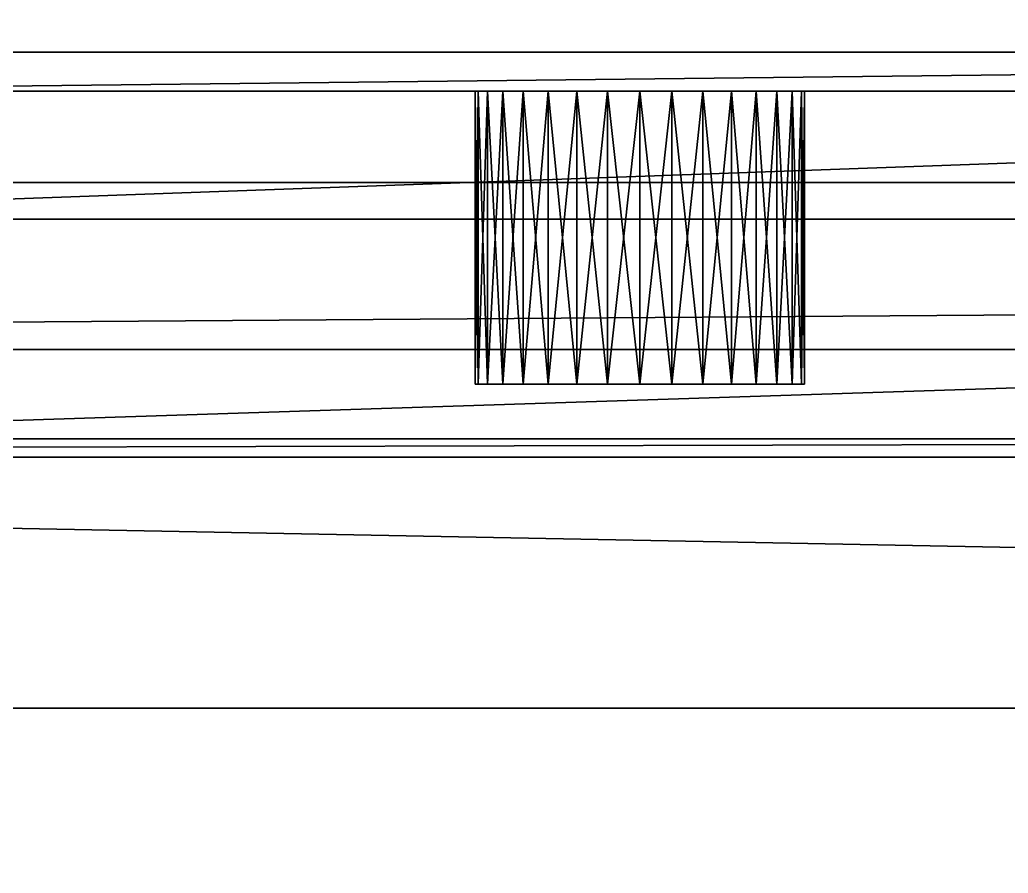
# Model space of a CAD drawing. Header units: millimetres. Extents: x -18 to 4450, y -985 to 970.
# Drawn here: x 1451.1 to 1505.1, y -898.7 to -852.1 of the extents above; entities that cross this region are included whole.
import ezdxf

# ---------------------------------------------------------------- set-up
doc = ezdxf.new("R2010")
doc.units = ezdxf.units.MM
for name, color, linetype in [('body__left_door_open_reference', 40, 'CONTINUOUS'), ('hard_top__left_front_window_rubber_seal', 250, 'CONTINUOUS'), ('hard_top__left_hardtop_front_window_center_track', 9, 'CONTINUOUS'), ('hard_top__left_hardtop_front_window_lower_inner_shadow', 151, 'CONTINUOUS'), ('hard_top__left_hardtop_front_window_upper_inner_shadow', 151, 'CONTINUOUS'), ('hard_top__left_roof_drip_rail_outer_shadow', 8, 'CONTINUOUS'), ('hard_top__left_roof_gutter_rivet_2', 9, 'CONTINUOUS')]:
    doc.layers.add(name, color=color, linetype=linetype)

msp = doc.modelspace()

# ---------------------------------------------------------------- linework, layer by layer
at = {"layer": 'body__left_door_open_reference'}
for points in [[(1194.700003, -875, 774.699986), (1194.700003, -875, 1595.299959), (1965.299964, -875, 1595.299959)], [(1194.700003, -875, 774.699986), (1965.299964, -875, 1595.299959), (1965.299964, -875, 774.699986)], [(1194.700003, -875, 774.699986), (1194.700003, -889.699996, 759.99999), (1965.299964, -889.699996, 759.99999)], [(1194.700003, -875, 774.699986), (1965.299964, -889.699996, 759.99999), (1965.299964, -875, 774.699986)], [(1194.700003, -875, 1595.299959), (1194.700003, -889.699996, 1610.000014), (1965.299964, -889.699996, 1610.000014)], [(1194.700003, -875, 1595.299959), (1965.299964, -889.699996, 1610.000014), (1965.299964, -875, 1595.299959)], [(1194.700003, -930.299997, 1610.000014), (1965.299964, -930.299997, 1610.000014), (1965.299964, -889.699996, 1610.000014)], [(1194.700003, -930.299997, 1610.000014), (1965.299964, -889.699996, 1610.000014), (1194.700003, -889.699996, 1610.000014)], [(1194.700003, -930.299997, 759.99999), (1194.700003, -889.699996, 759.99999), (1965.299964, -889.699996, 759.99999)], [(1194.700003, -930.299997, 759.99999), (1965.299964, -889.699996, 759.99999), (1965.299964, -930.299997, 759.99999)]]:
    msp.add_3dface(points, dxfattribs=at)
at = {"layer": 'hard_top__left_front_window_rubber_seal'}
for points in [[(1425.879955, -856.000006, 1440.879941), (1425.879955, -850.120008, 1434.999943), (1949.120045, -850.120008, 1434.999943)], [(1425.879955, -856.000006, 1440.879941), (1949.120045, -850.120008, 1434.999943), (1949.120045, -856.000006, 1440.879941)], [(1425.879955, -856.000006, 1784.119964), (1425.879955, -850.120008, 1789.999962), (1949.120045, -850.120008, 1789.999962)], [(1425.879955, -856.000006, 1784.119964), (1949.120045, -850.120008, 1789.999962), (1949.120045, -856.000006, 1784.119964)], [(1425.879955, -856.000006, 1440.879941), (1949.120045, -856.000006, 1440.879941), (1949.120045, -856.000006, 1784.119964)], [(1425.879955, -856.000006, 1440.879941), (1949.120045, -856.000006, 1784.119964), (1425.879955, -856.000006, 1784.119964)]]:
    msp.add_3dface(points, dxfattribs=at)
at = {"layer": 'hard_top__left_hardtop_front_window_center_track'}
for points in [[(1419.999957, -861.000001, 1434.999943), (1419.999957, -861.000001, 1452.999949), (1850.000024, -861.000001, 1452.999949)], [(1419.999957, -861.000001, 1434.999943), (1850.000024, -861.000001, 1452.999949), (1850.000024, -861.000001, 1434.999943)], [(1419.999957, -875, 1452.999949), (1850.000024, -875, 1452.999949), (1850.000024, -861.000001, 1452.999949)], [(1419.999957, -875, 1452.999949), (1850.000024, -861.000001, 1452.999949), (1419.999957, -861.000001, 1452.999949)], [(1419.999957, -875, 1434.999943), (1419.999957, -861.000001, 1434.999943), (1850.000024, -861.000001, 1434.999943)], [(1419.999957, -875, 1434.999943), (1850.000024, -861.000001, 1434.999943), (1850.000024, -875, 1434.999943)], [(1419.999957, -875, 1434.999943), (1850.000024, -875, 1434.999943), (1850.000024, -875, 1452.999949)], [(1419.999957, -875, 1434.999943), (1850.000024, -875, 1452.999949), (1419.999957, -875, 1452.999949)]]:
    msp.add_3dface(points, dxfattribs=at)
at = {"layer": 'hard_top__left_hardtop_front_window_lower_inner_shadow'}
for points in [[(1419.999957, -862.999976, 1381.999969), (1919.999957, -862.999976, 1381.999969), (1919.999957, -845.000029, 1381.999969)], [(1419.999957, -862.999976, 1381.999969), (1919.999957, -845.000029, 1381.999969), (1419.999957, -845.000029, 1381.999969)], [(1419.999957, -862.999976, 1360.000014), (1419.999957, -845.000029, 1360.000014), (1919.999957, -845.000029, 1360.000014)], [(1419.999957, -862.999976, 1360.000014), (1919.999957, -845.000029, 1360.000014), (1919.999957, -862.999976, 1360.000014)], [(1419.999957, -862.999976, 1360.000014), (1919.999957, -862.999976, 1360.000014), (1919.999957, -862.999976, 1381.999969)], [(1419.999957, -862.999976, 1360.000014), (1919.999957, -862.999976, 1381.999969), (1419.999957, -862.999976, 1381.999969)]]:
    msp.add_3dface(points, dxfattribs=at)
at = {"layer": 'hard_top__left_hardtop_front_window_upper_inner_shadow'}
for points in [[(1419.999957, -862.999976, 1753.999949), (1919.999957, -862.999976, 1753.999949), (1919.999957, -845.000029, 1753.999949)], [(1419.999957, -862.999976, 1753.999949), (1919.999957, -845.000029, 1753.999949), (1419.999957, -845.000029, 1753.999949)], [(1419.999957, -862.999976, 1731.999993), (1419.999957, -845.000029, 1731.999993), (1919.999957, -845.000029, 1731.999993)], [(1419.999957, -862.999976, 1731.999993), (1919.999957, -845.000029, 1731.999993), (1919.999957, -862.999976, 1731.999993)], [(1419.999957, -862.999976, 1731.999993), (1919.999957, -862.999976, 1731.999993), (1919.999957, -862.999976, 1753.999949)], [(1419.999957, -862.999976, 1731.999993), (1919.999957, -862.999976, 1753.999949), (1419.999957, -862.999976, 1753.999949)]]:
    msp.add_3dface(points, dxfattribs=at)
at = {"layer": 'hard_top__left_roof_drip_rail_outer_shadow'}
for points in [[(1240.880013, -847.99999, 1789.880037), (1240.880013, -853.879988, 1784.000039), (3504.120111, -853.879988, 1784.000039)], [(1240.880013, -847.99999, 1789.880037), (3504.120111, -853.879988, 1784.000039), (3504.120111, -847.99999, 1789.880037)], [(1240.880013, -847.99999, 1808.120012), (1240.880013, -853.879988, 1814.00001), (3504.120111, -853.879988, 1814.00001)], [(1240.880013, -847.99999, 1808.120012), (3504.120111, -853.879988, 1814.00001), (3504.120111, -847.99999, 1808.120012)], [(1240.880013, -870.119989, 1814.00001), (3504.120111, -870.119989, 1814.00001), (3504.120111, -853.879988, 1814.00001)], [(1240.880013, -870.119989, 1814.00001), (3504.120111, -853.879988, 1814.00001), (1240.880013, -853.879988, 1814.00001)], [(1240.880013, -870.119989, 1784.000039), (1240.880013, -853.879988, 1784.000039), (3504.120111, -853.879988, 1784.000039)], [(1240.880013, -870.119989, 1784.000039), (3504.120111, -853.879988, 1784.000039), (3504.120111, -870.119989, 1784.000039)], [(1240.880013, -875.999987, 1789.880037), (1240.880013, -870.119989, 1784.000039), (3504.120111, -870.119989, 1784.000039)], [(1240.880013, -875.999987, 1789.880037), (3504.120111, -870.119989, 1784.000039), (3504.120111, -875.999987, 1789.880037)], [(1240.880013, -875.999987, 1808.120012), (1240.880013, -870.119989, 1814.00001), (3504.120111, -870.119989, 1814.00001)], [(1240.880013, -875.999987, 1808.120012), (3504.120111, -870.119989, 1814.00001), (3504.120111, -875.999987, 1808.120012)], [(1240.880013, -875.999987, 1789.880037), (3504.120111, -875.999987, 1789.880037), (3504.120111, -875.999987, 1808.120012)], [(1240.880013, -875.999987, 1789.880037), (3504.120111, -875.999987, 1808.120012), (1240.880013, -875.999987, 1808.120012)]]:
    msp.add_3dface(points, dxfattribs=at)
at = {"layer": 'hard_top__left_roof_gutter_rivet_2'}
for points in [[(1476.172924, -871.999979, 1829.755783), (1476.172924, -856.000006, 1829.755783), (1475.999951, -856.000006, 1827.999949)], [(1476.172924, -871.999979, 1829.755783), (1475.999951, -856.000006, 1827.999949), (1475.999951, -871.999979, 1827.999949)], [(1485.000014, -856.000006, 1827.999949), (1476.172924, -856.000006, 1829.755783), (1475.999951, -856.000006, 1827.999949)], [(1475.999951, -871.999979, 1827.999949), (1475.999951, -856.000006, 1827.999949), (1476.172924, -856.000006, 1826.244235)], [(1475.999951, -871.999979, 1827.999949), (1476.172924, -856.000006, 1826.244235), (1476.172924, -871.999979, 1826.244235)], [(1485.000014, -856.000006, 1827.999949), (1475.999951, -856.000006, 1827.999949), (1476.172924, -856.000006, 1826.244235)], [(1476.685047, -871.999979, 1831.444144), (1476.685047, -856.000006, 1831.444144), (1476.172924, -856.000006, 1829.755783)], [(1476.685047, -871.999979, 1831.444144), (1476.172924, -856.000006, 1829.755783), (1476.172924, -871.999979, 1829.755783)], [(1485.000014, -856.000006, 1827.999949), (1476.685047, -856.000006, 1831.444144), (1476.172924, -856.000006, 1829.755783)], [(1476.172924, -871.999979, 1826.244235), (1476.172924, -856.000006, 1826.244235), (1476.685047, -856.000006, 1824.555874)], [(1476.172924, -871.999979, 1826.244235), (1476.685047, -856.000006, 1824.555874), (1476.685047, -871.999979, 1824.555874)], [(1485.000014, -856.000006, 1827.999949), (1476.172924, -856.000006, 1826.244235), (1476.685047, -856.000006, 1824.555874)], [(1477.51677, -871.999979, 1833.000183), (1477.51677, -856.000006, 1833.000183), (1476.685047, -856.000006, 1831.444144)], [(1477.51677, -871.999979, 1833.000183), (1476.685047, -856.000006, 1831.444144), (1476.685047, -871.999979, 1831.444144)], [(1485.000014, -856.000006, 1827.999949), (1477.51677, -856.000006, 1833.000183), (1476.685047, -856.000006, 1831.444144)], [(1476.685047, -871.999979, 1824.555874), (1476.685047, -856.000006, 1824.555874), (1477.51677, -856.000006, 1822.999835)], [(1476.685047, -871.999979, 1824.555874), (1477.51677, -856.000006, 1822.999835), (1477.51677, -871.999979, 1822.999835)], [(1485.000014, -856.000006, 1827.999949), (1476.685047, -856.000006, 1824.555874), (1477.51677, -856.000006, 1822.999835)], [(1478.636026, -871.999979, 1834.363937), (1478.636026, -856.000006, 1834.363937), (1477.51677, -856.000006, 1833.000183)], [(1478.636026, -871.999979, 1834.363937), (1477.51677, -856.000006, 1833.000183), (1477.51677, -871.999979, 1833.000183)], [(1485.000014, -856.000006, 1827.999949), (1478.636026, -856.000006, 1834.363937), (1477.51677, -856.000006, 1833.000183)], [(1477.51677, -871.999979, 1822.999835), (1477.51677, -856.000006, 1822.999835), (1478.636026, -856.000006, 1821.636081)], [(1477.51677, -871.999979, 1822.999835), (1478.636026, -856.000006, 1821.636081), (1478.636026, -871.999979, 1821.636081)], [(1485.000014, -856.000006, 1827.999949), (1477.51677, -856.000006, 1822.999835), (1478.636026, -856.000006, 1821.636081)], [(1479.9999, -871.999979, 1835.483193), (1479.9999, -856.000006, 1835.483193), (1478.636026, -856.000006, 1834.363937)], [(1479.9999, -871.999979, 1835.483193), (1478.636026, -856.000006, 1834.363937), (1478.636026, -871.999979, 1834.363937)], [(1485.000014, -856.000006, 1827.999949), (1479.9999, -856.000006, 1835.483193), (1478.636026, -856.000006, 1834.363937)], [(1478.636026, -871.999979, 1821.636081), (1478.636026, -856.000006, 1821.636081), (1479.9999, -856.000006, 1820.516825)], [(1478.636026, -871.999979, 1821.636081), (1479.9999, -856.000006, 1820.516825), (1479.9999, -871.999979, 1820.516825)], [(1485.000014, -856.000006, 1827.999949), (1478.636026, -856.000006, 1821.636081), (1479.9999, -856.000006, 1820.516825)], [(1481.55582, -871.999979, 1836.314917), (1481.55582, -856.000006, 1836.314917), (1479.9999, -856.000006, 1835.483193)], [(1481.55582, -871.999979, 1836.314917), (1479.9999, -856.000006, 1835.483193), (1479.9999, -871.999979, 1835.483193)], [(1485.000014, -856.000006, 1827.999949), (1481.55582, -856.000006, 1836.314917), (1479.9999, -856.000006, 1835.483193)], [(1479.9999, -871.999979, 1820.516825), (1479.9999, -856.000006, 1820.516825), (1481.55582, -856.000006, 1819.685102)], [(1479.9999, -871.999979, 1820.516825), (1481.55582, -856.000006, 1819.685102), (1481.55582, -871.999979, 1819.685102)], [(1485.000014, -856.000006, 1827.999949), (1479.9999, -856.000006, 1820.516825), (1481.55582, -856.000006, 1819.685102)], [(1483.244181, -871.999979, 1836.82704), (1483.244181, -856.000006, 1836.82704), (1481.55582, -856.000006, 1836.314917)], [(1483.244181, -871.999979, 1836.82704), (1481.55582, -856.000006, 1836.314917), (1481.55582, -871.999979, 1836.314917)], [(1485.000014, -856.000006, 1827.999949), (1483.244181, -856.000006, 1836.82704), (1481.55582, -856.000006, 1836.314917)], [(1481.55582, -871.999979, 1819.685102), (1481.55582, -856.000006, 1819.685102), (1483.244181, -856.000006, 1819.172978)], [(1481.55582, -871.999979, 1819.685102), (1483.244181, -856.000006, 1819.172978), (1483.244181, -871.999979, 1819.172978)], [(1485.000014, -856.000006, 1827.999949), (1481.55582, -856.000006, 1819.685102), (1483.244181, -856.000006, 1819.172978)], [(1485.000014, -871.999979, 1837.000012), (1485.000014, -856.000006, 1837.000012), (1483.244181, -856.000006, 1836.82704)], [(1485.000014, -871.999979, 1837.000012), (1483.244181, -856.000006, 1836.82704), (1483.244181, -871.999979, 1836.82704)], [(1485.000014, -856.000006, 1827.999949), (1485.000014, -856.000006, 1837.000012), (1483.244181, -856.000006, 1836.82704)], [(1483.244181, -871.999979, 1819.172978), (1483.244181, -856.000006, 1819.172978), (1485.000014, -856.000006, 1819.000006)], [(1483.244181, -871.999979, 1819.172978), (1485.000014, -856.000006, 1819.000006), (1485.000014, -871.999979, 1819.000006)], [(1485.000014, -856.000006, 1827.999949), (1483.244181, -856.000006, 1819.172978), (1485.000014, -856.000006, 1819.000006)], [(1485.000014, -856.000006, 1827.999949), (1493.999958, -856.000006, 1827.999949), (1493.827105, -856.000006, 1829.755783)], [(1485.000014, -856.000006, 1827.999949), (1493.827105, -856.000006, 1829.755783), (1493.314862, -856.000006, 1831.444144)], [(1485.000014, -856.000006, 1827.999949), (1493.314862, -856.000006, 1831.444144), (1492.483258, -856.000006, 1833.000183)], [(1485.000014, -856.000006, 1827.999949), (1492.483258, -856.000006, 1833.000183), (1491.364002, -856.000006, 1834.363937)], [(1485.000014, -856.000006, 1827.999949), (1491.364002, -856.000006, 1834.363937), (1490.000129, -856.000006, 1835.483193)], [(1485.000014, -856.000006, 1827.999949), (1490.000129, -856.000006, 1835.483193), (1488.444209, -856.000006, 1836.314917)], [(1485.000014, -856.000006, 1827.999949), (1488.444209, -856.000006, 1836.314917), (1486.755848, -856.000006, 1836.82704)], [(1486.755848, -871.999979, 1836.82704), (1486.755848, -856.000006, 1836.82704), (1485.000014, -856.000006, 1837.000012)], [(1486.755848, -871.999979, 1836.82704), (1485.000014, -856.000006, 1837.000012), (1485.000014, -871.999979, 1837.000012)], [(1485.000014, -856.000006, 1827.999949), (1486.755848, -856.000006, 1836.82704), (1485.000014, -856.000006, 1837.000012)], [(1485.000014, -871.999979, 1819.000006), (1485.000014, -856.000006, 1819.000006), (1486.755848, -856.000006, 1819.172978)], [(1485.000014, -871.999979, 1819.000006), (1486.755848, -856.000006, 1819.172978), (1486.755848, -871.999979, 1819.172978)], [(1485.000014, -856.000006, 1827.999949), (1485.000014, -856.000006, 1819.000006), (1486.755848, -856.000006, 1819.172978)], [(1485.000014, -856.000006, 1827.999949), (1486.755848, -856.000006, 1819.172978), (1488.444209, -856.000006, 1819.685102)], [(1485.000014, -856.000006, 1827.999949), (1488.444209, -856.000006, 1819.685102), (1490.000129, -856.000006, 1820.516825)], [(1485.000014, -856.000006, 1827.999949), (1490.000129, -856.000006, 1820.516825), (1491.364002, -856.000006, 1821.636081)], [(1485.000014, -856.000006, 1827.999949), (1491.364002, -856.000006, 1821.636081), (1492.483258, -856.000006, 1822.999835)], [(1485.000014, -856.000006, 1827.999949), (1492.483258, -856.000006, 1822.999835), (1493.314862, -856.000006, 1824.555874)], [(1485.000014, -856.000006, 1827.999949), (1493.314862, -856.000006, 1824.555874), (1493.827105, -856.000006, 1826.244235)], [(1485.000014, -856.000006, 1827.999949), (1493.827105, -856.000006, 1826.244235), (1493.999958, -856.000006, 1827.999949)], [(1488.444209, -871.999979, 1836.314917), (1488.444209, -856.000006, 1836.314917), (1486.755848, -856.000006, 1836.82704)], [(1488.444209, -871.999979, 1836.314917), (1486.755848, -856.000006, 1836.82704), (1486.755848, -871.999979, 1836.82704)], [(1486.755848, -871.999979, 1819.172978), (1486.755848, -856.000006, 1819.172978), (1488.444209, -856.000006, 1819.685102)], [(1486.755848, -871.999979, 1819.172978), (1488.444209, -856.000006, 1819.685102), (1488.444209, -871.999979, 1819.685102)], [(1490.000129, -871.999979, 1835.483193), (1490.000129, -856.000006, 1835.483193), (1488.444209, -856.000006, 1836.314917)], [(1490.000129, -871.999979, 1835.483193), (1488.444209, -856.000006, 1836.314917), (1488.444209, -871.999979, 1836.314917)], [(1488.444209, -871.999979, 1819.685102), (1488.444209, -856.000006, 1819.685102), (1490.000129, -856.000006, 1820.516825)], [(1488.444209, -871.999979, 1819.685102), (1490.000129, -856.000006, 1820.516825), (1490.000129, -871.999979, 1820.516825)], [(1491.364002, -871.999979, 1834.363937), (1491.364002, -856.000006, 1834.363937), (1490.000129, -856.000006, 1835.483193)], [(1491.364002, -871.999979, 1834.363937), (1490.000129, -856.000006, 1835.483193), (1490.000129, -871.999979, 1835.483193)], [(1490.000129, -871.999979, 1820.516825), (1490.000129, -856.000006, 1820.516825), (1491.364002, -856.000006, 1821.636081)], [(1490.000129, -871.999979, 1820.516825), (1491.364002, -856.000006, 1821.636081), (1491.364002, -871.999979, 1821.636081)], [(1492.483258, -871.999979, 1833.000183), (1492.483258, -856.000006, 1833.000183), (1491.364002, -856.000006, 1834.363937)], [(1492.483258, -871.999979, 1833.000183), (1491.364002, -856.000006, 1834.363937), (1491.364002, -871.999979, 1834.363937)], [(1491.364002, -871.999979, 1821.636081), (1491.364002, -856.000006, 1821.636081), (1492.483258, -856.000006, 1822.999835)], [(1491.364002, -871.999979, 1821.636081), (1492.483258, -856.000006, 1822.999835), (1492.483258, -871.999979, 1822.999835)], [(1493.314862, -871.999979, 1831.444144), (1493.314862, -856.000006, 1831.444144), (1492.483258, -856.000006, 1833.000183)], [(1493.314862, -871.999979, 1831.444144), (1492.483258, -856.000006, 1833.000183), (1492.483258, -871.999979, 1833.000183)], [(1492.483258, -871.999979, 1822.999835), (1492.483258, -856.000006, 1822.999835), (1493.314862, -856.000006, 1824.555874)], [(1492.483258, -871.999979, 1822.999835), (1493.314862, -856.000006, 1824.555874), (1493.314862, -871.999979, 1824.555874)], [(1493.827105, -871.999979, 1829.755783), (1493.827105, -856.000006, 1829.755783), (1493.314862, -856.000006, 1831.444144)], [(1493.827105, -871.999979, 1829.755783), (1493.314862, -856.000006, 1831.444144), (1493.314862, -871.999979, 1831.444144)], [(1493.314862, -871.999979, 1824.555874), (1493.314862, -856.000006, 1824.555874), (1493.827105, -856.000006, 1826.244235)], [(1493.314862, -871.999979, 1824.555874), (1493.827105, -856.000006, 1826.244235), (1493.827105, -871.999979, 1826.244235)], [(1493.999958, -871.999979, 1827.999949), (1493.999958, -856.000006, 1827.999949), (1493.827105, -856.000006, 1829.755783)], [(1493.999958, -871.999979, 1827.999949), (1493.827105, -856.000006, 1829.755783), (1493.827105, -871.999979, 1829.755783)], [(1493.827105, -871.999979, 1826.244235), (1493.827105, -856.000006, 1826.244235), (1493.999958, -856.000006, 1827.999949)], [(1493.827105, -871.999979, 1826.244235), (1493.999958, -856.000006, 1827.999949), (1493.999958, -871.999979, 1827.999949)], [(1485.000014, -871.999979, 1827.999949), (1475.999951, -871.999979, 1827.999949), (1476.172924, -871.999979, 1829.755783)], [(1485.000014, -871.999979, 1827.999949), (1476.172924, -871.999979, 1826.244235), (1475.999951, -871.999979, 1827.999949)], [(1485.000014, -871.999979, 1827.999949), (1476.172924, -871.999979, 1829.755783), (1476.685047, -871.999979, 1831.444144)], [(1485.000014, -871.999979, 1827.999949), (1476.685047, -871.999979, 1824.555874), (1476.172924, -871.999979, 1826.244235)], [(1485.000014, -871.999979, 1827.999949), (1476.685047, -871.999979, 1831.444144), (1477.51677, -871.999979, 1833.000183)], [(1485.000014, -871.999979, 1827.999949), (1477.51677, -871.999979, 1822.999835), (1476.685047, -871.999979, 1824.555874)], [(1485.000014, -871.999979, 1827.999949), (1477.51677, -871.999979, 1833.000183), (1478.636026, -871.999979, 1834.363937)], [(1485.000014, -871.999979, 1827.999949), (1478.636026, -871.999979, 1821.636081), (1477.51677, -871.999979, 1822.999835)], [(1485.000014, -871.999979, 1827.999949), (1478.636026, -871.999979, 1834.363937), (1479.9999, -871.999979, 1835.483193)], [(1485.000014, -871.999979, 1827.999949), (1479.9999, -871.999979, 1820.516825), (1478.636026, -871.999979, 1821.636081)], [(1485.000014, -871.999979, 1827.999949), (1479.9999, -871.999979, 1835.483193), (1481.55582, -871.999979, 1836.314917)], [(1485.000014, -871.999979, 1827.999949), (1481.55582, -871.999979, 1819.685102), (1479.9999, -871.999979, 1820.516825)], [(1485.000014, -871.999979, 1827.999949), (1481.55582, -871.999979, 1836.314917), (1483.244181, -871.999979, 1836.82704)], [(1485.000014, -871.999979, 1827.999949), (1483.244181, -871.999979, 1819.172978), (1481.55582, -871.999979, 1819.685102)], [(1485.000014, -871.999979, 1827.999949), (1483.244181, -871.999979, 1836.82704), (1485.000014, -871.999979, 1837.000012)], [(1485.000014, -871.999979, 1827.999949), (1485.000014, -871.999979, 1819.000006), (1483.244181, -871.999979, 1819.172978)], [(1485.000014, -871.999979, 1827.999949), (1493.827105, -871.999979, 1829.755783), (1493.999958, -871.999979, 1827.999949)], [(1485.000014, -871.999979, 1827.999949), (1493.314862, -871.999979, 1831.444144), (1493.827105, -871.999979, 1829.755783)], [(1485.000014, -871.999979, 1827.999949), (1492.483258, -871.999979, 1833.000183), (1493.314862, -871.999979, 1831.444144)], [(1485.000014, -871.999979, 1827.999949), (1491.364002, -871.999979, 1834.363937), (1492.483258, -871.999979, 1833.000183)], [(1485.000014, -871.999979, 1827.999949), (1490.000129, -871.999979, 1835.483193), (1491.364002, -871.999979, 1834.363937)], [(1485.000014, -871.999979, 1827.999949), (1488.444209, -871.999979, 1836.314917), (1490.000129, -871.999979, 1835.483193)], [(1485.000014, -871.999979, 1827.999949), (1486.755848, -871.999979, 1836.82704), (1488.444209, -871.999979, 1836.314917)], [(1485.000014, -871.999979, 1827.999949), (1485.000014, -871.999979, 1837.000012), (1486.755848, -871.999979, 1836.82704)], [(1485.000014, -871.999979, 1827.999949), (1486.755848, -871.999979, 1819.172978), (1485.000014, -871.999979, 1819.000006)], [(1485.000014, -871.999979, 1827.999949), (1488.444209, -871.999979, 1819.685102), (1486.755848, -871.999979, 1819.172978)], [(1485.000014, -871.999979, 1827.999949), (1490.000129, -871.999979, 1820.516825), (1488.444209, -871.999979, 1819.685102)], [(1485.000014, -871.999979, 1827.999949), (1491.364002, -871.999979, 1821.636081), (1490.000129, -871.999979, 1820.516825)], [(1485.000014, -871.999979, 1827.999949), (1492.483258, -871.999979, 1822.999835), (1491.364002, -871.999979, 1821.636081)], [(1485.000014, -871.999979, 1827.999949), (1493.314862, -871.999979, 1824.555874), (1492.483258, -871.999979, 1822.999835)], [(1485.000014, -871.999979, 1827.999949), (1493.827105, -871.999979, 1826.244235), (1493.314862, -871.999979, 1824.555874)], [(1485.000014, -871.999979, 1827.999949), (1493.999958, -871.999979, 1827.999949), (1493.827105, -871.999979, 1826.244235)]]:
    msp.add_3dface(points, dxfattribs=at)

doc.saveas('drawing.dxf')
